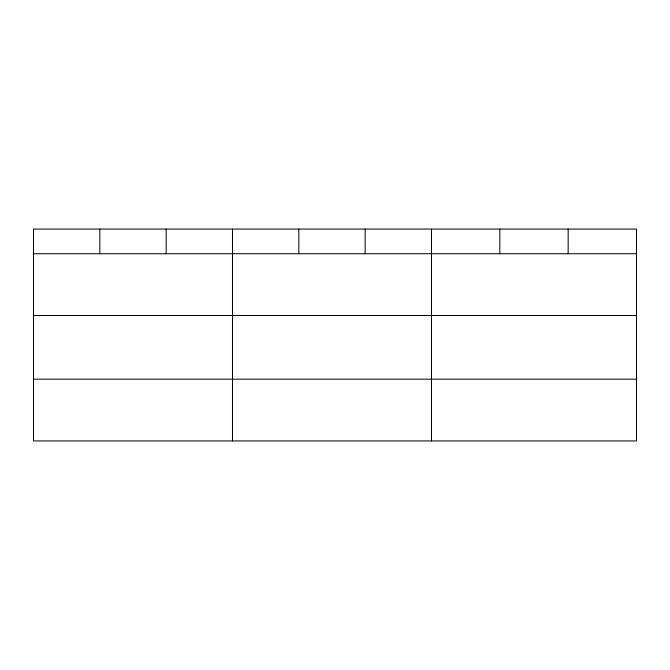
<?xml version="1.0" encoding="UTF-8"?>
<svg xmlns="http://www.w3.org/2000/svg" width="670" height="670" viewBox="0 0 670 670"><rect width="100%" height="100%" fill="white"/><g stroke="black" fill="none" stroke-linecap="round" stroke-linejoin="round"><path stroke-width="1" d="M636.5 315.503L636.5 229.065L33.5 229.065L33.5 440.935L636.5 440.935L636.5 315.503L33.5 315.503M33.5 253.729L636.5 253.729M33.5 379.161L636.5 379.161M568.16 229.065L568.16 253.729M499.82 229.065L499.82 253.729M431.48 229.065L431.48 440.935M365.15 229.065L365.15 253.729M298.82 229.065L298.82 253.729M232.49 229.065L232.49 440.935M166.16 229.065L166.16 253.729M99.83 229.065L99.83 253.729"/></g></svg>
